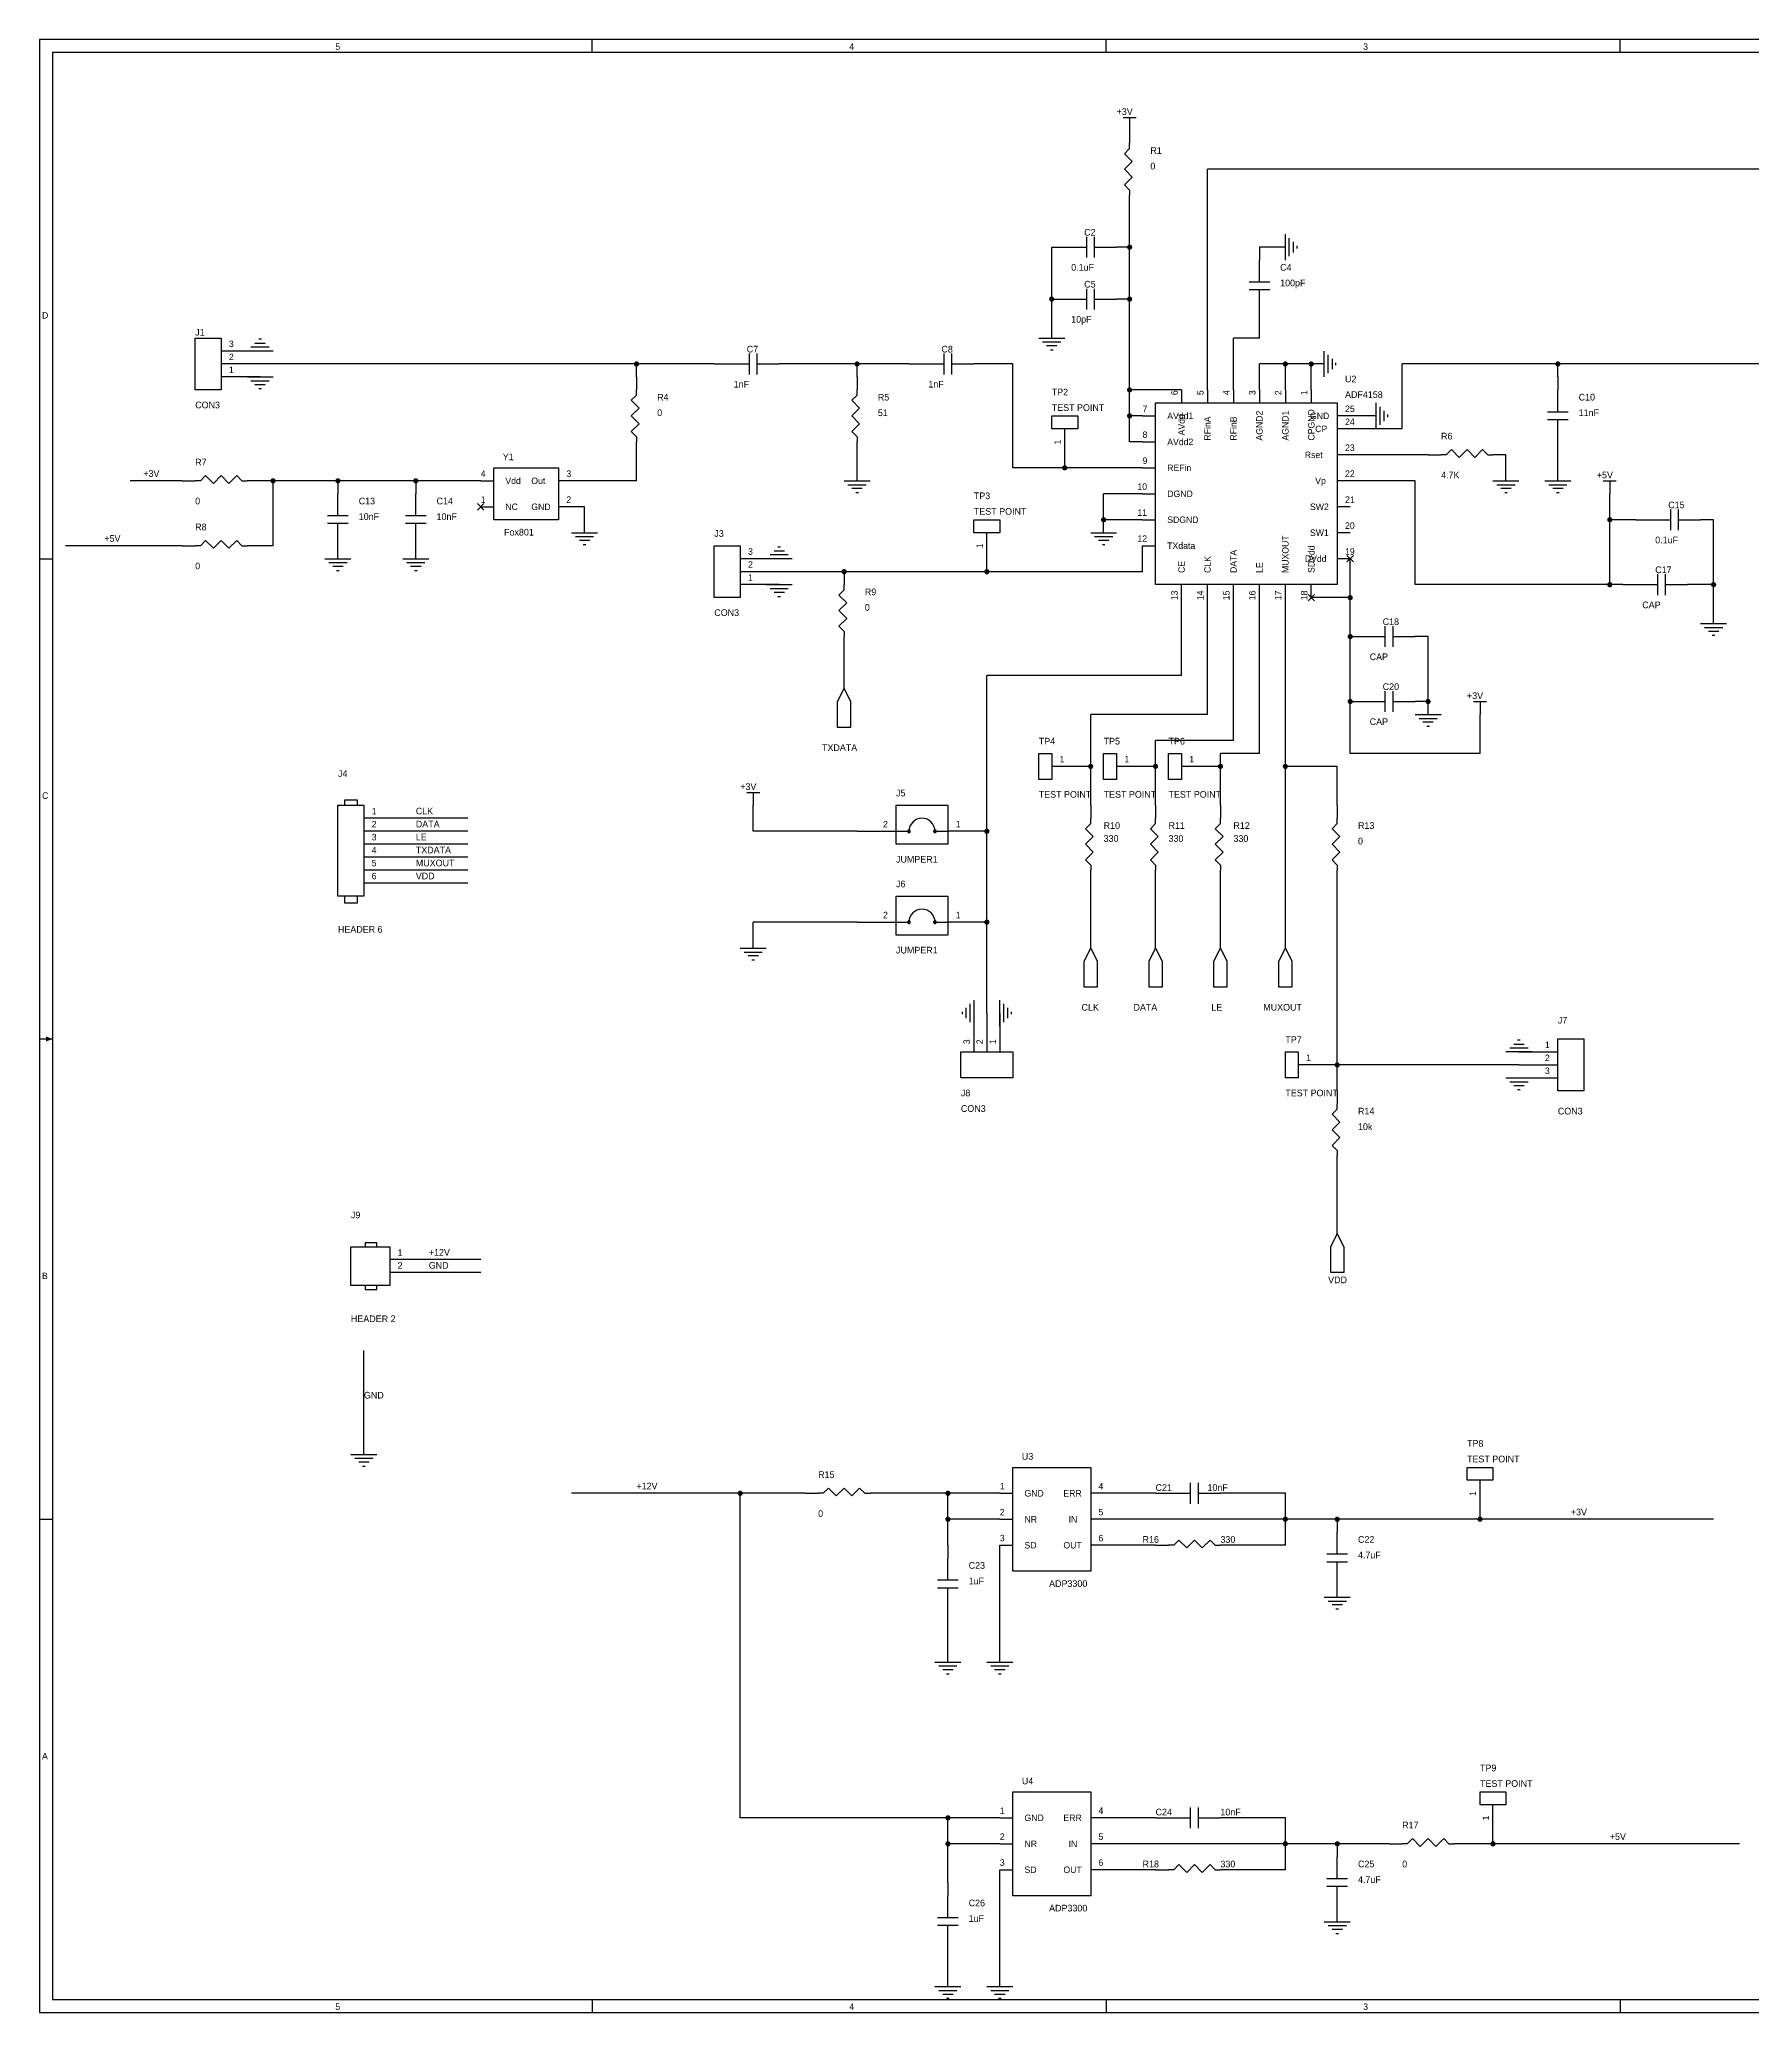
# Model space of a CAD drawing. Extents: x -0.1 to 20.2, y 0.1 to 15.3.
# Drawn here: x -0.1 to 13.1, y 0.1 to 15.3 of the extents above; entities that cross this region are included whole.
import ezdxf

# ---------------------------------------------------------------- set-up
doc = ezdxf.new("R2010")
doc.units = 0

msp = doc.modelspace()

# ---------------------------------------------------------------- linework, layer by layer
at = {"layer": 'PARTS'}
for p, q in [((8.3, 14.6), (8.3, 14.5)), ((8.3, 14), (8.3, 14.1)), ((7.7, 13.7), (7.8, 13.7)), ((8.3, 13.7), (8.2, 13.7)), ((9.3, 13.7), (9.3, 13.6)), ((7.7, 13.3), (7.8, 13.3)), ((8.3, 13.3), (8.2, 13.3)), ((9.3, 13.1), (9.3, 13.2)), ((1.6, 12.9), (1.3, 12.9)), ((1.6, 12.8), (1.3, 12.8)), ((5.1, 12.8), (5.2, 12.8)), ((5.7, 12.8), (5.6, 12.8)), ((6.6, 12.8), (6.7, 12.8)), ((7.2, 12.8), (7.1, 12.8)), ((1.6, 12.7), (1.3, 12.7)), ((4.5, 12.7), (4.5, 12.6)), ((6.2, 12.7), (6.2, 12.6)), ((11.6, 12.7), (11.6, 12.6)), ((8.7, 12.6), (8.7, 12.5)), ((8.9, 12.6), (8.9, 12.5)), ((9.1, 12.6), (9.1, 12.5)), ((9.3, 12.6), (9.3, 12.5)), ((9.5, 12.6), (9.5, 12.5)), ((9.7, 12.6), (9.7, 12.5)), ((8.4, 12.4), (8.5, 12.4)), ((10, 12.4), (9.9, 12.4)), ((4.5, 12.1), (4.5, 12.2)), ((6.2, 12.1), (6.2, 12.2)), ((7.8, 12), (7.8, 12.3)), ((8.4, 12.2), (8.5, 12.2)), ((10, 12.3), (9.9, 12.3)), ((11.6, 12.1), (11.6, 12.2)), ((10, 12.1), (9.9, 12.1)), ((10.6, 12.1), (10.7, 12.1)), ((11.2, 12.1), (11.1, 12.1)), ((1, 11.9), (1.1, 11.9)), ((1.6, 11.9), (1.5, 11.9)), ((2.2, 11.9), (2.2, 11.8)), ((2.8, 11.9), (2.8, 11.8)), ((3.3, 11.9), (3.4, 11.9)), ((4, 11.9), (3.9, 11.9)), ((8.4, 12), (8.5, 12)), ((10, 11.9), (9.9, 11.9)), ((3.275, 11.725), (3.325, 11.675)), ((3.325, 11.725), (3.275, 11.675)), ((8.4, 11.8), (8.5, 11.8)), ((3.3, 11.7), (3.4, 11.7)), ((4, 11.7), (3.9, 11.7)), ((8.4, 11.6), (8.5, 11.6)), ((10, 11.7), (9.9, 11.7)), ((12.2, 11.6), (12.3, 11.6)), ((12.8, 11.6), (12.7, 11.6)), ((7.2, 11.2), (7.2, 11.5)), ((10, 11.5), (9.9, 11.5)), ((1, 11.4), (1.1, 11.4)), ((1.6, 11.4), (1.5, 11.4)), ((2.2, 11.3), (2.2, 11.4)), ((2.8, 11.3), (2.8, 11.4)), ((5.6, 11.3), (5.3, 11.3)), ((8.4, 11.4), (8.5, 11.4)), ((10, 11.3), (9.9, 11.3)), ((10.025, 11.325), (9.975, 11.275)), ((9.975, 11.325), (10.025, 11.275)), ((5.6, 11.2), (5.3, 11.2)), ((5.6, 11.1), (5.3, 11.1)), ((6.1, 11.2), (6.1, 11.1)), ((8.7, 11), (8.7, 11.1)), ((8.9, 11), (8.9, 11.1)), ((9.1, 11), (9.1, 11.1)), ((9.3, 11), (9.3, 11.1)), ((9.5, 11), (9.5, 11.1)), ((9.7, 11), (9.7, 11.1)), ((12.1, 11.1), (12.2, 11.1)), ((12.7, 11.1), (12.6, 11.1)), ((9.725, 11.025), (9.675, 10.975)), ((9.675, 11.025), (9.725, 10.975)), ((6.1, 10.6), (6.1, 10.7)), ((10, 10.7), (10.1, 10.7)), ((10.6, 10.7), (10.5, 10.7)), ((10, 10.2), (10.1, 10.2)), ((10.6, 10.2), (10.5, 10.2)), ((8, 9.7), (7.7, 9.7)), ((8.5, 9.7), (8.2, 9.7)), ((9, 9.7), (8.7, 9.7)), ((2.7, 9.3), (2.4, 9.3)), ((8, 9.4), (8, 9.3)), ((8.5, 9.4), (8.5, 9.3)), ((9, 9.4), (9, 9.3)), ((9.9, 9.4), (9.9, 9.3)), ((2.7, 9.2), (2.4, 9.2)), ((6.2, 9.2), (6.5, 9.2)), ((7.2, 9.2), (6.9, 9.2)), ((2.7, 9.1), (2.4, 9.1)), ((2.7, 9), (2.4, 9)), ((2.7, 8.9), (2.4, 8.9)), ((8, 8.8), (8, 8.9)), ((8.5, 8.8), (8.5, 8.9)), ((9, 8.8), (9, 8.9)), ((9.9, 8.8), (9.9, 8.9)), ((2.7, 8.8), (2.4, 8.8)), ((6.2, 8.5), (6.5, 8.5)), ((7.2, 8.5), (6.9, 8.5)), ((7.1, 7.8), (7.1, 7.5)), ((7.2, 7.8), (7.2, 7.5)), ((7.3, 7.8), (7.3, 7.5)), ((11.3, 7.5), (11.6, 7.5)), ((9.9, 7.4), (9.6, 7.4)), ((11.3, 7.4), (11.6, 7.4)), ((11.3, 7.3), (11.6, 7.3)), ((9.9, 7.2), (9.9, 7.1)), ((9.9, 6.6), (9.9, 6.7)), ((2.9, 5.9), (2.6, 5.9)), ((2.9, 5.8), (2.6, 5.8)), ((11, 3.9), (11, 4.2)), ((5.8, 4.1), (5.9, 4.1)), ((6.4, 4.1), (6.3, 4.1)), ((7.3, 4.1), (7.4, 4.1)), ((8.1, 4.1), (8, 4.1)), ((8.5, 4.1), (8.6, 4.1)), ((9.1, 4.1), (9, 4.1)), ((7.3, 3.9), (7.4, 3.9)), ((8.1, 3.9), (8, 3.9)), ((9.9, 3.9), (9.9, 3.8)), ((6.9, 3.7), (6.9, 3.6)), ((7.3, 3.7), (7.4, 3.7)), ((8.1, 3.7), (8, 3.7)), ((8.5, 3.7), (8.6, 3.7)), ((9.1, 3.7), (9, 3.7)), ((9.9, 3.3), (9.9, 3.4)), ((6.9, 3.1), (6.9, 3.2)), ((11.1, 1.4), (11.1, 1.7)), ((7.3, 1.6), (7.4, 1.6)), ((8.1, 1.6), (8, 1.6)), ((8.5, 1.6), (8.6, 1.6)), ((9.1, 1.6), (9, 1.6)), ((7.3, 1.4), (7.4, 1.4)), ((8.1, 1.4), (8, 1.4)), ((9.9, 1.4), (9.9, 1.3)), ((10.3, 1.4), (10.4, 1.4)), ((10.9, 1.4), (10.8, 1.4)), ((6.9, 1.1), (6.9, 1)), ((7.3, 1.2), (7.4, 1.2)), ((8.1, 1.2), (8, 1.2)), ((8.5, 1.2), (8.6, 1.2)), ((9.1, 1.2), (9, 1.2)), ((9.9, 0.8), (9.9, 0.9)), ((6.9, 0.5), (6.9, 0.6))]:
    msp.add_line(p, q, dxfattribs=at)
for points in [[(8.25, 14.7), (8.35, 14.7)], [(8.3, 14.7), (8.3, 14.6)], [(8.3, 14.46), (8.26, 14.42)], [(8.3, 14.46), (8.3, 14.5)], [(8.32, 14.36), (8.26, 14.42)], [(8.26, 14.3), (8.32, 14.36)], [(8.32, 14.24), (8.26, 14.3)], [(8.32, 14.24), (8.26, 14.18)], [(8.26, 14.18), (8.3, 14.14)], [(8.3, 14.14), (8.3, 14.1)], [(7.8, 13.7), (7.97, 13.7)], [(7.97, 13.62), (7.97, 13.78)], [(8.03, 13.62), (8.03, 13.78)], [(8.03, 13.7), (8.2, 13.7)], [(9.5, 13.6), (9.5, 13.8)], [(9.53, 13.63), (9.53, 13.77)], [(9.56, 13.74), (9.56, 13.66)], [(9.59, 13.69), (9.59, 13.71)], [(9.3, 13.43), (9.3, 13.6)], [(7.97, 13.22), (7.97, 13.38)], [(8.03, 13.22), (8.03, 13.38)], [(9.38, 13.43), (9.22, 13.43)], [(7.8, 13.3), (7.97, 13.3)], [(8.03, 13.3), (8.2, 13.3)], [(9.38, 13.37), (9.22, 13.37)], [(9.3, 13.2), (9.3, 13.37)], [(1.67, 12.93), (1.53, 12.93)], [(1.56, 12.96), (1.64, 12.96)], [(1.61, 12.99), (1.59, 12.99)], [(7.6, 13), (7.8, 13)], [(7.63, 12.97), (7.77, 12.97)], [(7.74, 12.94), (7.66, 12.94)], [(1.7, 12.9), (1.5, 12.9)], [(5.2, 12.8), (5.37, 12.8)], [(5.37, 12.72), (5.37, 12.88)], [(5.43, 12.72), (5.43, 12.88)], [(5.43, 12.8), (5.6, 12.8)], [(6.7, 12.8), (6.87, 12.8)], [(6.87, 12.72), (6.87, 12.88)], [(6.93, 12.72), (6.93, 12.88)], [(6.93, 12.8), (7.1, 12.8)], [(7.69, 12.91), (7.71, 12.91)], [(9.8, 12.7), (9.8, 12.9)], [(9.83, 12.73), (9.83, 12.87)], [(9.86, 12.84), (9.86, 12.76)], [(9.89, 12.79), (9.89, 12.81)], [(1.5, 12.7), (1.7, 12.7)], [(1.53, 12.67), (1.67, 12.67)], [(1.64, 12.64), (1.56, 12.64)], [(1.59, 12.61), (1.61, 12.61)], [(4.5, 12.56), (4.46, 12.52)], [(4.52, 12.46), (4.46, 12.52)], [(4.5, 12.56), (4.5, 12.6)], [(6.2, 12.56), (6.16, 12.52)], [(6.22, 12.46), (6.16, 12.52)], [(6.2, 12.56), (6.2, 12.6)], [(10.2, 12.3), (10.2, 12.5)], [(10.23, 12.33), (10.23, 12.47)], [(11.6, 12.43), (11.6, 12.6)], [(4.46, 12.4), (4.52, 12.46)], [(4.52, 12.34), (4.46, 12.4)], [(4.52, 12.34), (4.46, 12.28)], [(6.16, 12.4), (6.22, 12.46)], [(6.22, 12.34), (6.16, 12.4)], [(6.22, 12.34), (6.16, 12.28)], [(10.26, 12.44), (10.26, 12.36)], [(10.29, 12.39), (10.29, 12.41)], [(11.68, 12.43), (11.52, 12.43)], [(11.68, 12.37), (11.52, 12.37)], [(11.6, 12.2), (11.6, 12.37)], [(4.46, 12.28), (4.5, 12.24)], [(4.5, 12.24), (4.5, 12.2)], [(6.16, 12.28), (6.2, 12.24)], [(6.2, 12.24), (6.2, 12.2)], [(10.74, 12.1), (10.7, 12.1)], [(10.78, 12.14), (10.74, 12.1)], [(10.84, 12.08), (10.78, 12.14)], [(10.84, 12.08), (10.9, 12.14)], [(10.9, 12.14), (10.96, 12.08)], [(10.96, 12.08), (11.02, 12.14)], [(11.06, 12.1), (11.02, 12.14)], [(11.06, 12.1), (11.1, 12.1)], [(1.14, 11.9), (1.1, 11.9)], [(1.18, 11.94), (1.14, 11.9)], [(1.24, 11.88), (1.18, 11.94)], [(1.24, 11.88), (1.3, 11.94)], [(1.3, 11.94), (1.36, 11.88)], [(1.36, 11.88), (1.42, 11.94)], [(1.46, 11.9), (1.42, 11.94)], [(1.46, 11.9), (1.5, 11.9)], [(6.1, 11.9), (6.3, 11.9)], [(6.13, 11.87), (6.27, 11.87)], [(11.1, 11.9), (11.3, 11.9)], [(11.13, 11.87), (11.27, 11.87)], [(11.5, 11.9), (11.7, 11.9)], [(11.53, 11.87), (11.67, 11.87)], [(11.95, 11.9), (12.05, 11.9)], [(12, 11.9), (12, 11.8)], [(2.2, 11.63), (2.2, 11.8)], [(2.8, 11.63), (2.8, 11.8)], [(6.24, 11.84), (6.16, 11.84)], [(6.19, 11.81), (6.21, 11.81)], [(11.24, 11.84), (11.16, 11.84)], [(11.19, 11.81), (11.21, 11.81)], [(11.64, 11.84), (11.56, 11.84)], [(11.59, 11.81), (11.61, 11.81)], [(2.28, 11.63), (2.12, 11.63)], [(2.28, 11.57), (2.12, 11.57)], [(2.2, 11.4), (2.2, 11.57)], [(2.88, 11.63), (2.72, 11.63)], [(2.88, 11.57), (2.72, 11.57)], [(2.8, 11.4), (2.8, 11.57)], [(12.3, 11.6), (12.47, 11.6)], [(12.47, 11.52), (12.47, 11.68)], [(12.53, 11.52), (12.53, 11.68)], [(12.53, 11.6), (12.7, 11.6)], [(1.18, 11.44), (1.14, 11.4)], [(1.24, 11.38), (1.18, 11.44)], [(1.24, 11.38), (1.3, 11.44)], [(1.3, 11.44), (1.36, 11.38)], [(1.36, 11.38), (1.42, 11.44)], [(1.46, 11.4), (1.42, 11.44)], [(4, 11.5), (4.2, 11.5)], [(4.03, 11.47), (4.17, 11.47)], [(4.14, 11.44), (4.06, 11.44)], [(4.09, 11.41), (4.11, 11.41)], [(8, 11.5), (8.2, 11.5)], [(8.03, 11.47), (8.17, 11.47)], [(8.14, 11.44), (8.06, 11.44)], [(8.09, 11.41), (8.11, 11.41)], [(1.14, 11.4), (1.1, 11.4)], [(1.46, 11.4), (1.5, 11.4)], [(2.1, 11.3), (2.3, 11.3)], [(2.13, 11.27), (2.27, 11.27)], [(2.7, 11.3), (2.9, 11.3)], [(2.73, 11.27), (2.87, 11.27)], [(5.7, 11.3), (5.5, 11.3)], [(5.67, 11.33), (5.53, 11.33)], [(5.56, 11.36), (5.64, 11.36)], [(5.61, 11.39), (5.59, 11.39)], [(2.24, 11.24), (2.16, 11.24)], [(2.19, 11.21), (2.21, 11.21)], [(2.84, 11.24), (2.76, 11.24)], [(2.79, 11.21), (2.81, 11.21)], [(5.5, 11.1), (5.7, 11.1)], [(6.1, 11.06), (6.1, 11.1)], [(12.2, 11.1), (12.37, 11.1)], [(12.37, 11.02), (12.37, 11.18)], [(12.43, 11.02), (12.43, 11.18)], [(12.43, 11.1), (12.6, 11.1)], [(5.53, 11.07), (5.67, 11.07)], [(5.64, 11.04), (5.56, 11.04)], [(5.59, 11.01), (5.61, 11.01)], [(6.1, 11.06), (6.06, 11.02)], [(6.12, 10.96), (6.06, 11.02)], [(6.06, 10.9), (6.12, 10.96)], [(6.12, 10.84), (6.06, 10.9)], [(6.12, 10.84), (6.06, 10.78)], [(12.7, 10.8), (12.9, 10.8)], [(6.06, 10.78), (6.1, 10.74)], [(6.1, 10.74), (6.1, 10.7)], [(10.1, 10.7), (10.27, 10.7)], [(10.27, 10.62), (10.27, 10.78)], [(10.33, 10.62), (10.33, 10.78)], [(10.33, 10.7), (10.5, 10.7)], [(12.73, 10.77), (12.87, 10.77)], [(12.84, 10.74), (12.76, 10.74)], [(12.79, 10.71), (12.81, 10.71)], [(6.05, 10.2), (6.1, 10.3)], [(6.05, 10), (6.05, 10.2)], [(6.1, 10.3), (6.15, 10.2)], [(6.15, 10.2), (6.15, 10)], [(10.1, 10.2), (10.27, 10.2)], [(10.27, 10.12), (10.27, 10.28)], [(10.33, 10.12), (10.33, 10.28)], [(10.33, 10.2), (10.5, 10.2)], [(10.95, 10.2), (11.05, 10.2)], [(11, 10.2), (11, 10.1)], [(10.5, 10.1), (10.7, 10.1)], [(10.53, 10.07), (10.67, 10.07)], [(10.64, 10.04), (10.56, 10.04)], [(6.15, 10), (6.05, 10)], [(10.59, 10.01), (10.61, 10.01)], [(2.35, 9.4), (2.35, 9.4), (2.35, 9.44), (2.25, 9.44), (2.25, 9.4)], [(5.35, 9.5), (5.45, 9.5)], [(5.4, 9.5), (5.4, 9.4)], [(8, 9.26), (8, 9.3)], [(8.5, 9.26), (8.5, 9.3)], [(9, 9.26), (9, 9.3)], [(9.9, 9.26), (9.9, 9.3)], [(6.5, 9.2), (6.6, 9.2)], [(6.8, 9.2), (6.9, 9.2)], [(8, 9.26), (7.96, 9.22)], [(8.02, 9.16), (7.96, 9.22)], [(7.96, 9.1), (8.02, 9.16)], [(8.5, 9.26), (8.46, 9.22)], [(8.52, 9.16), (8.46, 9.22)], [(8.46, 9.1), (8.52, 9.16)], [(9, 9.26), (8.96, 9.22)], [(9.02, 9.16), (8.96, 9.22)], [(8.96, 9.1), (9.02, 9.16)], [(9.9, 9.26), (9.86, 9.22)], [(9.92, 9.16), (9.86, 9.22)], [(9.86, 9.1), (9.92, 9.16)], [(8.02, 9.04), (7.96, 9.1)], [(8.02, 9.04), (7.96, 8.98)], [(7.96, 8.98), (8, 8.94)], [(8.52, 9.04), (8.46, 9.1)], [(8.52, 9.04), (8.46, 8.98)], [(8.46, 8.98), (8.5, 8.94)], [(9.02, 9.04), (8.96, 9.1)], [(9.02, 9.04), (8.96, 8.98)], [(8.96, 8.98), (9, 8.94)], [(9.92, 9.04), (9.86, 9.1)], [(9.92, 9.04), (9.86, 8.98)], [(9.86, 8.98), (9.9, 8.94)], [(8, 8.94), (8, 8.9)], [(8.5, 8.94), (8.5, 8.9)], [(9, 8.94), (9, 8.9)], [(9.9, 8.94), (9.9, 8.9)], [(2.25, 8.7), (2.25, 8.69), (2.25, 8.65), (2.35, 8.65), (2.35, 8.7)], [(6.5, 8.5), (6.6, 8.5)], [(6.8, 8.5), (6.9, 8.5)], [(5.3, 8.3), (5.5, 8.3)], [(5.33, 8.27), (5.47, 8.27)], [(5.44, 8.24), (5.36, 8.24)], [(5.39, 8.21), (5.41, 8.21)], [(7.95, 8.2), (8, 8.3)], [(8, 8.3), (8.05, 8.2)], [(8.45, 8.2), (8.5, 8.3)], [(8.5, 8.3), (8.55, 8.2)], [(8.95, 8.2), (9, 8.3)], [(9, 8.3), (9.05, 8.2)], [(9.45, 8.2), (9.5, 8.3)], [(9.5, 8.3), (9.55, 8.2)], [(7.95, 8), (7.95, 8.2)], [(8.05, 8.2), (8.05, 8)], [(8.45, 8), (8.45, 8.2)], [(8.55, 8.2), (8.55, 8)], [(8.95, 8), (8.95, 8.2)], [(9.05, 8.2), (9.05, 8)], [(9.45, 8), (9.45, 8.2)], [(9.55, 8.2), (9.55, 8)], [(8.05, 8), (7.95, 8)], [(8.55, 8), (8.45, 8)], [(9.05, 8), (8.95, 8)], [(9.55, 8), (9.45, 8)], [(7.01, 7.81), (7.01, 7.79)], [(7.04, 7.76), (7.04, 7.84)], [(7.07, 7.87), (7.07, 7.73)], [(7.1, 7.9), (7.1, 7.7)], [(7.3, 7.7), (7.3, 7.9)], [(7.33, 7.73), (7.33, 7.87)], [(7.36, 7.84), (7.36, 7.76)], [(7.39, 7.79), (7.39, 7.81)], [(11.4, 7.5), (11.2, 7.5)], [(11.37, 7.53), (11.23, 7.53)], [(11.26, 7.56), (11.34, 7.56)], [(11.31, 7.59), (11.29, 7.59)], [(11.2, 7.3), (11.4, 7.3)], [(11.23, 7.27), (11.37, 7.27)], [(11.34, 7.24), (11.26, 7.24)], [(11.29, 7.21), (11.31, 7.21)], [(9.9, 7.06), (9.86, 7.02)], [(9.92, 6.96), (9.86, 7.02)], [(9.9, 7.06), (9.9, 7.1)], [(9.86, 6.9), (9.92, 6.96)], [(9.92, 6.84), (9.86, 6.9)], [(9.92, 6.84), (9.86, 6.78)], [(9.86, 6.78), (9.9, 6.74)], [(9.9, 6.74), (9.9, 6.7)], [(9.85, 6), (9.9, 6.1)], [(9.9, 6.1), (9.95, 6)], [(2.5, 6), (2.5, 6), (2.5, 6.03), (2.41, 6.03), (2.41, 6)], [(9.85, 5.8), (9.85, 6)], [(9.95, 6), (9.95, 5.8)], [(9.95, 5.8), (9.85, 5.8)], [(2.41, 5.7), (2.41, 5.7), (2.41, 5.67), (2.5, 5.67), (2.5, 5.7)], [(2.3, 4.4), (2.5, 4.4)], [(2.33, 4.37), (2.47, 4.37)], [(2.44, 4.34), (2.36, 4.34)], [(2.39, 4.31), (2.41, 4.31)], [(5.98, 4.14), (5.94, 4.1)], [(6.04, 4.08), (5.98, 4.14)], [(6.04, 4.08), (6.1, 4.14)], [(6.1, 4.14), (6.16, 4.08)], [(6.16, 4.08), (6.22, 4.14)], [(6.26, 4.1), (6.22, 4.14)], [(8.77, 4.02), (8.77, 4.18)], [(8.83, 4.02), (8.83, 4.18)], [(5.94, 4.1), (5.9, 4.1)], [(6.26, 4.1), (6.3, 4.1)], [(8.6, 4.1), (8.77, 4.1)], [(8.83, 4.1), (9, 4.1)], [(8.64, 3.7), (8.6, 3.7)], [(8.68, 3.74), (8.64, 3.7)], [(8.74, 3.68), (8.68, 3.74)], [(8.74, 3.68), (8.8, 3.74)], [(8.8, 3.74), (8.86, 3.68)], [(8.86, 3.68), (8.92, 3.74)], [(8.96, 3.7), (8.92, 3.74)], [(8.96, 3.7), (9, 3.7)], [(9.9, 3.63), (9.9, 3.8)], [(6.9, 3.43), (6.9, 3.6)], [(9.98, 3.63), (9.82, 3.63)], [(9.98, 3.57), (9.82, 3.57)], [(9.9, 3.4), (9.9, 3.57)], [(6.98, 3.43), (6.82, 3.43)], [(6.98, 3.37), (6.82, 3.37)], [(6.9, 3.2), (6.9, 3.37)], [(9.8, 3.3), (10, 3.3)], [(9.83, 3.27), (9.97, 3.27)], [(9.94, 3.24), (9.86, 3.24)], [(9.89, 3.21), (9.91, 3.21)], [(6.8, 2.8), (7, 2.8)], [(6.83, 2.77), (6.97, 2.77)], [(6.94, 2.74), (6.86, 2.74)], [(7.2, 2.8), (7.4, 2.8)], [(7.23, 2.77), (7.37, 2.77)], [(7.34, 2.74), (7.26, 2.74)], [(6.89, 2.71), (6.91, 2.71)], [(7.29, 2.71), (7.31, 2.71)], [(8.77, 1.52), (8.77, 1.68)], [(8.83, 1.52), (8.83, 1.68)], [(8.6, 1.6), (8.77, 1.6)], [(8.83, 1.6), (9, 1.6)], [(10.44, 1.4), (10.4, 1.4)], [(10.48, 1.44), (10.44, 1.4)], [(10.54, 1.38), (10.48, 1.44)], [(10.54, 1.38), (10.6, 1.44)], [(10.6, 1.44), (10.66, 1.38)], [(10.66, 1.38), (10.72, 1.44)], [(10.76, 1.4), (10.72, 1.44)], [(10.76, 1.4), (10.8, 1.4)], [(8.68, 1.24), (8.64, 1.2)], [(8.74, 1.18), (8.68, 1.24)], [(8.74, 1.18), (8.8, 1.24)], [(8.8, 1.24), (8.86, 1.18)], [(8.86, 1.18), (8.92, 1.24)], [(8.96, 1.2), (8.92, 1.24)], [(9.9, 1.13), (9.9, 1.3)], [(8.64, 1.2), (8.6, 1.2)], [(8.96, 1.2), (9, 1.2)], [(9.98, 1.13), (9.82, 1.13)], [(9.98, 1.07), (9.82, 1.07)], [(9.9, 0.9), (9.9, 1.07)], [(6.9, 0.83), (6.9, 1)], [(6.98, 0.83), (6.82, 0.83)], [(6.98, 0.77), (6.82, 0.77)], [(6.9, 0.6), (6.9, 0.77)], [(9.8, 0.8), (10, 0.8)], [(9.83, 0.77), (9.97, 0.77)], [(9.94, 0.74), (9.86, 0.74)], [(9.89, 0.71), (9.91, 0.71)], [(6.8, 0.3), (7, 0.3)], [(6.83, 0.27), (6.97, 0.27)], [(6.94, 0.24), (6.86, 0.24)], [(6.89, 0.21), (6.91, 0.21)], [(7.2, 0.3), (7.4, 0.3)], [(7.23, 0.27), (7.37, 0.27)], [(7.34, 0.24), (7.26, 0.24)], [(7.29, 0.21), (7.31, 0.21)]]:
    msp.add_lwpolyline(points, dxfattribs=at)
for points in [[(1.3, 12.6), (1.1, 12.6), (1.1, 13), (1.3, 13)], [(9.9, 12.5), (9.9, 11.1), (8.5, 11.1), (8.5, 12.5)], [(7.7, 12.3), (7.7, 12.4), (7.9, 12.4), (7.9, 12.3)], [(3.4, 12), (3.9, 12), (3.9, 11.6), (3.4, 11.6)], [(7.1, 11.5), (7.1, 11.6), (7.3, 11.6), (7.3, 11.5)], [(5.3, 11), (5.1, 11), (5.1, 11.4), (5.3, 11.4)], [(7.7, 9.6), (7.6, 9.6), (7.6, 9.8), (7.7, 9.8)], [(8.2, 9.6), (8.1, 9.6), (8.1, 9.8), (8.2, 9.8)], [(8.7, 9.6), (8.6, 9.6), (8.6, 9.8), (8.7, 9.8)], [(2.2, 9.4), (2.4, 9.4), (2.4, 8.7), (2.2, 8.7)], [(6.9, 9.1), (6.5, 9.1), (6.5, 9.4), (6.9, 9.4)], [(6.9, 8.4), (6.5, 8.4), (6.5, 8.7), (6.9, 8.7)], [(7.4, 7.5), (7.4, 7.3), (7, 7.3), (7, 7.5)], [(9.6, 7.3), (9.5, 7.3), (9.5, 7.5), (9.6, 7.5)], [(11.6, 7.6), (11.8, 7.6), (11.8, 7.2), (11.6, 7.2)], [(2.3, 6), (2.6, 6), (2.6, 5.7), (2.3, 5.7)], [(7.4, 4.3), (8, 4.3), (8, 3.5), (7.4, 3.5)], [(10.9, 4.2), (10.9, 4.3), (11.1, 4.3), (11.1, 4.2)], [(7.4, 1.8), (8, 1.8), (8, 1), (7.4, 1)], [(11, 1.7), (11, 1.8), (11.2, 1.8), (11.2, 1.7)]]:
    msp.add_lwpolyline(points, close=True, dxfattribs=at)
for points in [[(6.8, 9.2, 1), (6.6, 9.2)], [(6.8, 8.5, 1), (6.6, 8.5)]]:
    msp.add_lwpolyline(points, format="xyb", dxfattribs=at)
for points in [[(6.61, 9.2, 0.0985), (6.6092, 9.2038, 0.0985), (6.6071, 9.2071, 0.0985), (6.6038, 9.2092, 0.0985), (6.6, 9.21, 0.0985), (6.5962, 9.2092, 0.0985), (6.5929, 9.2071, 0.0985), (6.5908, 9.2038, 0.0985), (6.59, 9.2, 0.0985), (6.5908, 9.1962, 0.0985), (6.5929, 9.1929, 0.0985), (6.5962, 9.1908, 0.0985), (6.6, 9.19, 0.0985), (6.6038, 9.1908, 0.0985), (6.6071, 9.1929, 0.0985), (6.6092, 9.1962, 0.0985)], [(6.81, 9.2, 0.0985), (6.8092, 9.2038, 0.0985), (6.8071, 9.2071, 0.0985), (6.8038, 9.2092, 0.0985), (6.8, 9.21, 0.0985), (6.7962, 9.2092, 0.0985), (6.7929, 9.2071, 0.0985), (6.7908, 9.2038, 0.0985), (6.79, 9.2, 0.0985), (6.7908, 9.1962, 0.0985), (6.7929, 9.1929, 0.0985), (6.7962, 9.1908, 0.0985), (6.8, 9.19, 0.0985), (6.8038, 9.1908, 0.0985), (6.8071, 9.1929, 0.0985), (6.8092, 9.1962, 0.0985)], [(6.61, 8.5, 0.0985), (6.6092, 8.5038, 0.0985), (6.6071, 8.5071, 0.0985), (6.6038, 8.5092, 0.0985), (6.6, 8.51, 0.0985), (6.5962, 8.5092, 0.0985), (6.5929, 8.5071, 0.0985), (6.5908, 8.5038, 0.0985), (6.59, 8.5, 0.0985), (6.5908, 8.4962, 0.0985), (6.5929, 8.4929, 0.0985), (6.5962, 8.4908, 0.0985), (6.6, 8.49, 0.0985), (6.6038, 8.4908, 0.0985), (6.6071, 8.4929, 0.0985), (6.6092, 8.4962, 0.0985)], [(6.81, 8.5, 0.0985), (6.8092, 8.5038, 0.0985), (6.8071, 8.5071, 0.0985), (6.8038, 8.5092, 0.0985), (6.8, 8.51, 0.0985), (6.7962, 8.5092, 0.0985), (6.7929, 8.5071, 0.0985), (6.7908, 8.5038, 0.0985), (6.79, 8.5, 0.0985), (6.7908, 8.4962, 0.0985), (6.7929, 8.4929, 0.0985), (6.7962, 8.4908, 0.0985), (6.8, 8.49, 0.0985), (6.8038, 8.4908, 0.0985), (6.8071, 8.4929, 0.0985), (6.8092, 8.4962, 0.0985)]]:
    msp.add_lwpolyline(points, format="xyb", close=True, dxfattribs=at)
at = {"layer": 'TITLE'}
for points in [[(-0.1, 0.1), (20.1, 0.1), (20.1, 15.3), (-0.1, 15.3)], [(0, 0.2), (20, 0.2), (20, 15.2), (0, 15.2)]]:
    msp.add_lwpolyline(points, close=True, dxfattribs=at)
for points in [[(4.16, 15.2), (4.16, 15.3)], [(8.12, 15.2), (8.12, 15.3)], [(12.08, 15.2), (12.08, 15.3)], [(-0.1, 11.3), (0, 11.3)], [(-0.1, 7.6), (0, 7.6)], [(-0.1, 3.9), (0, 3.9)], [(4.16, 0.2), (4.16, 0.1)], [(8.12, 0.2), (8.12, 0.1)], [(12.08, 0.2), (12.08, 0.1)]]:
    msp.add_lwpolyline(points, dxfattribs=at)
msp.add_solid([(0, 7.6), (-0.05, 7.62), (-0.05, 7.58), (-0.05, 7.6)], dxfattribs=at)
msp.add_solid([(0, 7.6), (-0.05, 7.62), (-0.05, 7.58), (-0.05, 7.6)], dxfattribs=at)
msp.add_solid([(0, 7.6), (-0.05, 7.62), (-0.05, 7.58), (-0.05, 7.6)], dxfattribs=at)
at = {"layer": 'WIRE'}
for points in [[(14.2, 14.3), (8.9, 14.3)], [(8.9, 12.6), (8.9, 14.3)], [(8.3, 13.7), (8.3, 14)], [(7.7, 13.3), (7.7, 13.7)], [(8.3, 13.3), (8.3, 13.7)], [(9.5, 13.7), (9.3, 13.7)], [(7.7, 13), (7.7, 13.3)], [(8.3, 12.6), (8.3, 13.3)], [(9.3, 13), (9.3, 13.1)], [(9.1, 12.6), (9.1, 13)], [(9.3, 13), (9.1, 13)], [(4.5, 12.8), (1.6, 12.8)], [(5.1, 12.8), (4.5, 12.8)], [(4.5, 12.7), (4.5, 12.8)], [(6.2, 12.8), (5.7, 12.8)], [(6.2, 12.7), (6.2, 12.8)], [(6.6, 12.8), (6.2, 12.8)], [(7.4, 12.8), (7.2, 12.8)], [(7.4, 12), (7.4, 12.8)], [(9.3, 12.6), (9.3, 12.8)], [(9.5, 12.8), (9.3, 12.8)], [(9.5, 12.6), (9.5, 12.8)], [(9.7, 12.8), (9.5, 12.8)], [(9.7, 12.6), (9.7, 12.8)], [(9.8, 12.8), (9.7, 12.8)], [(11.6, 12.8), (10.4, 12.8)], [(10.4, 12.3), (10.4, 12.8)], [(13.3, 12.8), (11.6, 12.8)], [(11.6, 12.7), (11.6, 12.8)], [(8.7, 12.6), (8.3, 12.6)], [(8.3, 12.4), (8.3, 12.6)], [(8.4, 12.4), (8.3, 12.4)], [(8.3, 12.2), (8.3, 12.4)], [(10.2, 12.4), (10, 12.4)], [(8.4, 12.2), (8.3, 12.2)], [(10.4, 12.3), (10, 12.3)], [(4.5, 11.9), (4.5, 12.1)], [(6.2, 11.9), (6.2, 12.1)], [(10.6, 12.1), (10, 12.1)], [(11.2, 11.9), (11.2, 12.1)], [(11.6, 11.9), (11.6, 12.1)], [(1, 11.9), (0.6, 11.9)], [(1.7, 11.9), (1.6, 11.9)], [(1.7, 11.4), (1.7, 11.9)], [(2.2, 11.9), (1.7, 11.9)], [(2.8, 11.9), (2.2, 11.9)], [(3.3, 11.9), (2.8, 11.9)], [(4.5, 11.9), (4, 11.9)], [(7.8, 12), (7.4, 12)], [(8.4, 12), (7.8, 12)], [(10.5, 11.9), (10, 11.9)], [(10.5, 11.1), (10.5, 11.9)], [(8.4, 11.8), (8.1, 11.8)], [(8.1, 11.6), (8.1, 11.8)], [(12, 11.6), (12, 11.8)], [(4.1, 11.7), (4, 11.7)], [(4.1, 11.5), (4.1, 11.7)], [(8.4, 11.6), (8.1, 11.6)], [(8.1, 11.5), (8.1, 11.6)], [(12.2, 11.6), (12, 11.6)], [(12, 11.1), (12, 11.6)], [(12.8, 11.1), (12.8, 11.6)], [(1, 11.4), (0.1, 11.4)], [(1.7, 11.4), (1.6, 11.4)], [(8.4, 11.2), (8.4, 11.4)], [(10, 11), (10, 11.3)], [(6.1, 11.2), (5.6, 11.2)], [(7.2, 11.2), (6.1, 11.2)], [(8.4, 11.2), (7.2, 11.2)], [(12, 11.1), (10.5, 11.1)], [(12.1, 11.1), (12, 11.1)], [(12.8, 11.1), (12.7, 11.1)], [(12.8, 10.8), (12.8, 11.1)], [(8.7, 10.4), (8.7, 11)], [(8.9, 10.1), (8.9, 11)], [(9.1, 9.9), (9.1, 11)], [(9.3, 9.8), (9.3, 11)], [(9.5, 9.7), (9.5, 11)], [(10, 11), (9.7, 11)], [(10, 10.7), (10, 11)], [(10, 10.2), (10, 10.7)], [(10.6, 10.2), (10.6, 10.7)], [(6.1, 10.3), (6.1, 10.6)], [(8.7, 10.4), (7.2, 10.4)], [(7.2, 9.2), (7.2, 10.4)], [(10, 9.8), (10, 10.2)], [(10.6, 10.1), (10.6, 10.2)], [(8.9, 10.1), (8, 10.1)], [(8, 9.7), (8, 10.1)], [(11, 9.8), (11, 10.1)], [(9.1, 9.9), (8.5, 9.9)], [(8.5, 9.7), (8.5, 9.9)], [(9.3, 9.8), (9, 9.8)], [(9, 9.7), (9, 9.8)], [(11, 9.8), (10, 9.8)], [(8, 9.4), (8, 9.7)], [(8.5, 9.4), (8.5, 9.7)], [(9, 9.4), (9, 9.7)], [(9.9, 9.7), (9.5, 9.7)], [(9.5, 8.3), (9.5, 9.7)], [(9.9, 9.4), (9.9, 9.7)], [(3.2, 9.3), (2.7, 9.3)], [(5.4, 9.2), (5.4, 9.4)], [(3.2, 9.2), (2.7, 9.2)], [(6.2, 9.2), (5.4, 9.2)], [(7.2, 8.5), (7.2, 9.2)], [(3.2, 9.1), (2.7, 9.1)], [(3.2, 9), (2.7, 9)], [(3.2, 8.9), (2.7, 8.9)], [(3.2, 8.8), (2.7, 8.8)], [(8, 8.3), (8, 8.8)], [(8.5, 8.3), (8.5, 8.8)], [(9, 8.3), (9, 8.8)], [(9.9, 7.4), (9.9, 8.8)], [(6.2, 8.5), (5.4, 8.5)], [(5.4, 8.3), (5.4, 8.5)], [(7.2, 7.8), (7.2, 8.5)], [(11.3, 7.4), (9.9, 7.4)], [(9.9, 7.2), (9.9, 7.4)], [(9.9, 6.1), (9.9, 6.6)], [(3.3, 5.9), (2.9, 5.9)], [(3.3, 5.8), (2.9, 5.8)], [(2.4, 4.4), (2.4, 5.2)], [(5.3, 4.1), (4, 4.1)], [(5.3, 1.6), (5.3, 4.1)], [(5.8, 4.1), (5.3, 4.1)], [(6.9, 4.1), (6.4, 4.1)], [(6.9, 3.9), (6.9, 4.1)], [(7.3, 4.1), (6.9, 4.1)], [(8.5, 4.1), (8.1, 4.1)], [(9.5, 4.1), (9.1, 4.1)], [(9.5, 3.9), (9.5, 4.1)], [(7.3, 3.9), (6.9, 3.9)], [(6.9, 3.7), (6.9, 3.9)], [(9.5, 3.9), (8.1, 3.9)], [(9.5, 3.7), (9.5, 3.9)], [(9.9, 3.9), (9.5, 3.9)], [(11, 3.9), (9.9, 3.9)], [(12.8, 3.9), (11, 3.9)], [(7.3, 2.8), (7.3, 3.7)], [(8.5, 3.7), (8.1, 3.7)], [(9.5, 3.7), (9.1, 3.7)], [(6.9, 2.8), (6.9, 3.1)], [(6.9, 1.6), (5.3, 1.6)], [(6.9, 1.4), (6.9, 1.6)], [(7.3, 1.6), (6.9, 1.6)], [(8.5, 1.6), (8.1, 1.6)], [(9.5, 1.6), (9.1, 1.6)], [(9.5, 1.4), (9.5, 1.6)], [(7.3, 1.4), (6.9, 1.4)], [(6.9, 1.1), (6.9, 1.4)], [(9.5, 1.4), (8.1, 1.4)], [(9.9, 1.4), (9.5, 1.4)], [(9.5, 1.2), (9.5, 1.4)], [(10.3, 1.4), (9.9, 1.4)], [(11.1, 1.4), (10.9, 1.4)], [(13, 1.4), (11.1, 1.4)], [(7.3, 0.3), (7.3, 1.2)], [(8.5, 1.2), (8.1, 1.2)], [(9.5, 1.2), (9.1, 1.2)], [(6.9, 0.3), (6.9, 0.5)]]:
    msp.add_lwpolyline(points, dxfattribs=at)
at = {"layer": 'WIRE', "const_width": 0.02}
for points in [[(8.29, 13.7, 1), (8.31, 13.7, 1)], [(7.69, 13.3, 1), (7.71, 13.3, 1)], [(8.29, 13.3, 1), (8.31, 13.3, 1)], [(4.49, 12.8, 1), (4.51, 12.8, 1)], [(6.19, 12.8, 1), (6.21, 12.8, 1)], [(9.49, 12.8, 1), (9.51, 12.8, 1)], [(9.69, 12.8, 1), (9.71, 12.8, 1)], [(11.59, 12.8, 1), (11.61, 12.8, 1)], [(8.29, 12.6, 1), (8.31, 12.6, 1)], [(8.29, 12.4, 1), (8.31, 12.4, 1)], [(7.79, 12, 1), (7.81, 12, 1)], [(1.69, 11.9, 1), (1.71, 11.9, 1)], [(2.19, 11.9, 1), (2.21, 11.9, 1)], [(2.79, 11.9, 1), (2.81, 11.9, 1)], [(8.09, 11.6, 1), (8.11, 11.6, 1)], [(11.99, 11.6, 1), (12.01, 11.6, 1)], [(6.09, 11.2, 1), (6.11, 11.2, 1)], [(7.19, 11.2, 1), (7.21, 11.2, 1)], [(11.99, 11.1, 1), (12.01, 11.1, 1)], [(12.79, 11.1, 1), (12.81, 11.1, 1)], [(9.99, 11, 1), (10.01, 11, 1)], [(9.99, 10.7, 1), (10.01, 10.7, 1)], [(9.99, 10.2, 1), (10.01, 10.2, 1)], [(10.59, 10.2, 1), (10.61, 10.2, 1)], [(7.99, 9.7, 1), (8.01, 9.7, 1)], [(8.49, 9.7, 1), (8.51, 9.7, 1)], [(8.99, 9.7, 1), (9.01, 9.7, 1)], [(9.49, 9.7, 1), (9.51, 9.7, 1)], [(7.19, 9.2, 1), (7.21, 9.2, 1)], [(7.19, 8.5, 1), (7.21, 8.5, 1)], [(9.89, 7.4, 1), (9.91, 7.4, 1)], [(5.29, 4.1, 1), (5.31, 4.1, 1)], [(6.89, 4.1, 1), (6.91, 4.1, 1)], [(6.89, 3.9, 1), (6.91, 3.9, 1)], [(9.49, 3.9, 1), (9.51, 3.9, 1)], [(9.89, 3.9, 1), (9.91, 3.9, 1)], [(10.99, 3.9, 1), (11.01, 3.9, 1)], [(6.89, 1.6, 1), (6.91, 1.6, 1)], [(6.89, 1.4, 1), (6.91, 1.4, 1)], [(9.49, 1.4, 1), (9.51, 1.4, 1)], [(9.89, 1.4, 1), (9.91, 1.4, 1)], [(11.09, 1.4, 1), (11.11, 1.4, 1)]]:
    msp.add_lwpolyline(points, format="xyb", close=True, dxfattribs=at)

# ---------------------------------------------------------------- texts
at = {"layer": 'PARTS'}
for s, p in [('3', (1.36, 12.93)), ('2', (1.36, 12.83)), ('1', (1.36, 12.73)), ('7', (8.4, 12.43)), ('25', (9.96, 12.43)), ('AVdd1', (8.59, 12.375)), ('GND', (9.69, 12.375)), ('CP', (9.73, 12.275)), ('24', (9.96, 12.33)), ('8', (8.4, 12.23)), ('AVdd2', (8.59, 12.175)), ('23', (9.96, 12.13)), ('9', (8.4, 12.03)), ('REFin', (8.59, 11.975)), ('Rset', (9.65, 12.075)), ('4', (3.3, 11.93)), ('Vdd', (3.49, 11.875)), ('Out', (3.69, 11.875)), ('3', (3.96, 11.93)), ('10', (8.36, 11.83)), ('Vp', (9.73, 11.875)), ('22', (9.96, 11.93)), ('1', (3.3, 11.73)), ('NC', (3.49, 11.675)), ('GND', (3.69, 11.675)), ('2', (3.96, 11.73)), ('DGND', (8.59, 11.775)), ('SW2', (9.69, 11.675)), ('21', (9.96, 11.73)), ('11', (8.36, 11.63)), ('SDGND', (8.59, 11.575)), ('20', (9.96, 11.53)), ('12', (8.36, 11.43)), ('TXdata', (8.59, 11.375)), ('SW1', (9.69, 11.475)), ('3', (5.36, 11.33)), ('2', (5.36, 11.23)), ('DVdd', (9.65, 11.275)), ('19', (9.96, 11.33)), ('1', (5.36, 11.13)), ('1', (7.76, 9.73)), ('1', (8.26, 9.73)), ('1', (8.76, 9.73)), ('2', (2.46, 9.23)), ('1', (2.46, 9.33)), ('2', (6.4, 9.23)), ('1', (6.96, 9.23)), ('3', (2.46, 9.13)), ('4', (2.46, 9.03)), ('5', (2.46, 8.93)), ('6', (2.46, 8.83)), ('2', (6.4, 8.53)), ('1', (6.96, 8.53)), ('1', (9.66, 7.43)), ('2', (11.5, 7.43)), ('1', (11.5, 7.53)), ('3', (11.5, 7.33)), ('1', (2.66, 5.93)), ('2', (2.66, 5.83)), ('1', (7.3, 4.13)), ('GND', (7.49, 4.075)), ('ERR', (7.79, 4.075)), ('4', (8.06, 4.13)), ('2', (7.3, 3.93)), ('5', (8.06, 3.93)), ('NR', (7.49, 3.875)), ('IN', (7.83, 3.875)), ('3', (7.3, 3.73)), ('SD', (7.49, 3.675)), ('OUT', (7.79, 3.675)), ('6', (8.06, 3.73)), ('1', (7.3, 1.63)), ('4', (8.06, 1.63)), ('GND', (7.49, 1.575)), ('ERR', (7.79, 1.575)), ('2', (7.3, 1.43)), ('NR', (7.49, 1.375)), ('IN', (7.83, 1.375)), ('5', (8.06, 1.43)), ('3', (7.3, 1.23)), ('SD', (7.49, 1.175)), ('OUT', (7.79, 1.175)), ('6', (8.06, 1.23))]:
    msp.add_text(s, height=0.05, dxfattribs=at).set_placement(p)
for s, p in [('6', (8.67, 12.56)), ('5', (8.87, 12.56)), ('4', (9.07, 12.56)), ('3', (9.27, 12.56)), ('2', (9.47, 12.56)), ('1', (9.67, 12.56)), ('AVdd', (8.725, 12.25)), ('RFinA', (8.925, 12.21)), ('RFinB', (9.125, 12.21)), ('AGND2', (9.325, 12.21)), ('AGND1', (9.525, 12.21)), ('CPGND', (9.725, 12.21)), ('1', (7.77, 12.18)), ('1', (7.17, 11.38)), ('MUXOUT', (9.525, 11.19)), ('CE', (8.725, 11.19)), ('CLK', (8.925, 11.19)), ('DATA', (9.125, 11.19)), ('LE', (9.325, 11.19)), ('SDVdd', (9.725, 11.19)), ('13', (8.67, 10.98)), ('14', (8.87, 10.98)), ('15', (9.07, 10.98)), ('16', (9.27, 10.98)), ('17', (9.47, 10.98)), ('18', (9.67, 10.98)), ('3', (7.07, 7.56)), ('2', (7.17, 7.56)), ('1', (7.27, 7.56)), ('1', (10.97, 4.08)), ('1', (11.07, 1.58))]:
    msp.add_text(s, height=0.05, rotation=90, dxfattribs=at).set_placement(p)
at = {"layer": 'PARTTEXT'}
for s, p in [('+3V', (8.2, 14.7186)), ('R1', (8.46, 14.4186)), ('0', (8.46, 14.2986)), ('C2', (7.95, 13.7886)), ('0.1uF', (7.85, 13.5186)), ('C4', (9.46, 13.5186)), ('C5', (7.95, 13.3886)), ('100pF', (9.46, 13.3986)), ('10pF', (7.85, 13.1186)), ('J1', (1.1, 13.0186)), ('C7', (5.35, 12.8886)), ('C8', (6.85, 12.8886)), ('1nF', (5.25, 12.6186)), ('1nF', (6.75, 12.6186)), ('U2', (9.96, 12.6586)), ('CON3', (1.1, 12.4586)), ('R4', (4.66, 12.5186)), ('R5', (6.36, 12.5186)), ('TP2', (7.7, 12.5586)), ('TEST POINT', (7.7, 12.4386)), ('ADF4158', (9.96, 12.5386)), ('C10', (11.76, 12.5186)), ('0', (4.66, 12.3986)), ('51', (6.36, 12.3986)), ('11nF', (11.76, 12.3986)), ('R6', (10.7, 12.2186)), ('R7', (1.1, 12.0186)), ('Y1', (3.47, 12.0586)), ('4.7K', (10.7, 11.9186)), ('+5V', (11.9, 11.9186)), ('0', (1.1, 11.7186)), ('C13', (2.36, 11.7186)), ('C14', (2.96, 11.7186)), ('TP3', (7.1, 11.7586)), ('C15', (12.45, 11.6886)), ('R8', (1.1, 11.5186)), ('10nF', (2.36, 11.5986)), ('10nF', (2.96, 11.5986)), ('TEST POINT', (7.1, 11.6386)), ('Fox801', (3.48, 11.4786)), ('J3', (5.1, 11.4686)), ('0.1uF', (12.35, 11.4186)), ('0', (1.1, 11.2186)), ('C17', (12.35, 11.1886)), ('0', (6.26, 10.8986)), ('R9', (6.26, 11.0186)), ('CAP', (12.25, 10.9186)), ('CON3', (5.1, 10.8586)), ('C18', (10.25, 10.7886)), ('CAP', (10.15, 10.5186)), ('C20', (10.25, 10.2886)), ('+3V', (10.9, 10.2186)), ('CAP', (10.15, 10.0186)), ('TP4', (7.6, 9.8686)), ('TP5', (8.1, 9.8686)), ('TP6', (8.6, 9.8686)), ('TXDATA', (5.93, 9.8186)), ('J4', (2.2, 9.6186)), ('+3V', (5.3, 9.5186)), ('J5', (6.5, 9.4686)), ('TEST POINT', (7.6, 9.4586)), ('TEST POINT', (8.1, 9.4586)), ('TEST POINT', (8.6, 9.4586)), ('330', (8.1, 9.1186)), ('R10', (8.1, 9.2186)), ('330', (8.6, 9.1186)), ('R11', (8.6, 9.2186)), ('330', (9.1, 9.1186)), ('R12', (9.1, 9.2186)), ('0', (10.06, 9.0986)), ('R13', (10.06, 9.2186)), ('JUMPER1', (6.5, 8.9586)), ('J6', (6.5, 8.7686)), ('HEADER 6', (2.2, 8.4186)), ('JUMPER1', (6.5, 8.2586)), ('CLK', (7.93, 7.8186)), ('DATA', (8.33, 7.8186)), ('LE', (8.93, 7.8186)), ('MUXOUT', (9.33, 7.8186)), ('J7', (11.6, 7.7186)), ('TP7', (9.5, 7.5686)), ('J8', (7, 7.1586)), ('TEST POINT', (9.5, 7.1586)), ('CON3', (7, 7.0386)), ('R14', (10.06, 7.0186)), ('CON3', (11.6, 7.0186)), ('10k', (10.06, 6.8986)), ('J9', (2.3, 6.2186)), ('VDD', (9.83, 5.7186)), ('HEADER 2', (2.3, 5.4186)), ('U3', (7.47, 4.3586)), ('TP8', (10.9, 4.4586)), ('R15', (5.9, 4.2186)), ('TEST POINT', (10.9, 4.3386)), ('C21', (8.5, 4.1186)), ('10nF', (8.9, 4.1186)), ('0', (5.9, 3.9186)), ('R16', (8.4, 3.7186)), ('330', (9, 3.7186)), ('4.7uF', (10.06, 3.5986)), ('C22', (10.06, 3.7186)), ('C23', (7.06, 3.5186)), ('1uF', (7.06, 3.3986)), ('ADP3300', (7.68, 3.3786)), ('TP9', (11, 1.9586)), ('U4', (7.47, 1.8586)), ('TEST POINT', (11, 1.8386)), ('C24', (8.5, 1.6186)), ('10nF', (9, 1.6186)), ('R17', (10.4, 1.5186)), ('R18', (8.4, 1.2186)), ('330', (9, 1.2186)), ('C25', (10.06, 1.2186)), ('0', (10.4, 1.2186)), ('4.7uF', (10.06, 1.0986)), ('C26', (7.06, 0.9186)), ('ADP3300', (7.68, 0.8786)), ('1uF', (7.06, 0.7986))]:
    msp.add_text(s, height=0.0514, dxfattribs=at).set_placement(p)
at = {"layer": 'TITLE'}
for s, p in [('5', (2.18, 15.22)), ('4', (6.14, 15.22)), ('3', (10.1, 15.22)), ('D', (-0.08, 13.15)), ('C', (-0.08, 9.45)), ('B', (-0.08, 5.75)), ('A', (-0.08, 2.05)), ('5', (2.18, 0.12)), ('4', (6.14, 0.12)), ('3', (10.1, 0.12))]:
    msp.add_text(s, height=0.05, dxfattribs=at).set_placement(p)
at = {"layer": 'WIRETEXT'}
for s, p in [('+3V', (0.7, 11.93)), ('+5V', (0.4, 11.43)), ('CLK', (2.8, 9.33)), ('DATA', (2.8, 9.23)), ('LE', (2.8, 9.13)), ('TXDATA', (2.8, 9.03)), ('MUXOUT', (2.8, 8.93)), ('VDD', (2.8, 8.83)), ('+12V', (2.9, 5.93)), ('GND', (2.9, 5.83)), ('GND', (2.4, 4.83)), ('+12V', (4.5, 4.13)), ('+3V', (11.7, 3.93)), ('+5V', (12, 1.43))]:
    msp.add_text(s, height=0.0514, dxfattribs=at).set_placement(p)

doc.saveas('drawing.dxf')
